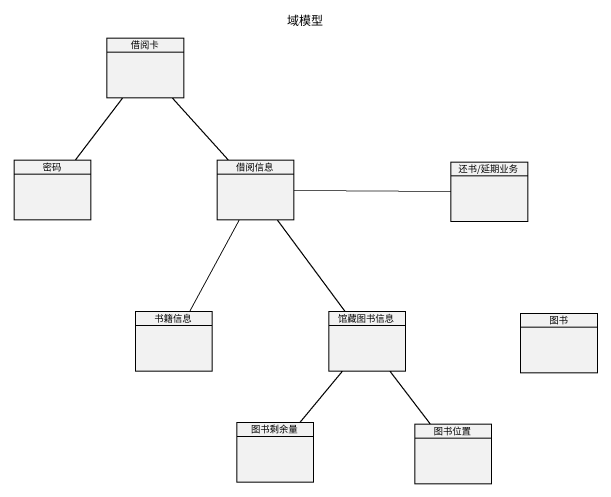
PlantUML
@startuml
title 域模型
hide circle
hide empty members
class 借阅卡
class 密码
class 借阅信息
class "还书/延期业务" as 还书_延期业务
class 书籍信息
class 馆藏图书信息
class 图书
class 图书剩余量
class 图书位置
借阅卡 -- 密码
借阅卡 -- 借阅信息
借阅信息 -right- 还书_延期业务
借阅信息 -- 书籍信息
借阅信息 -- 馆藏图书信息
馆藏图书信息 -- 图书剩余量
馆藏图书信息 -- 图书位置
@enduml
